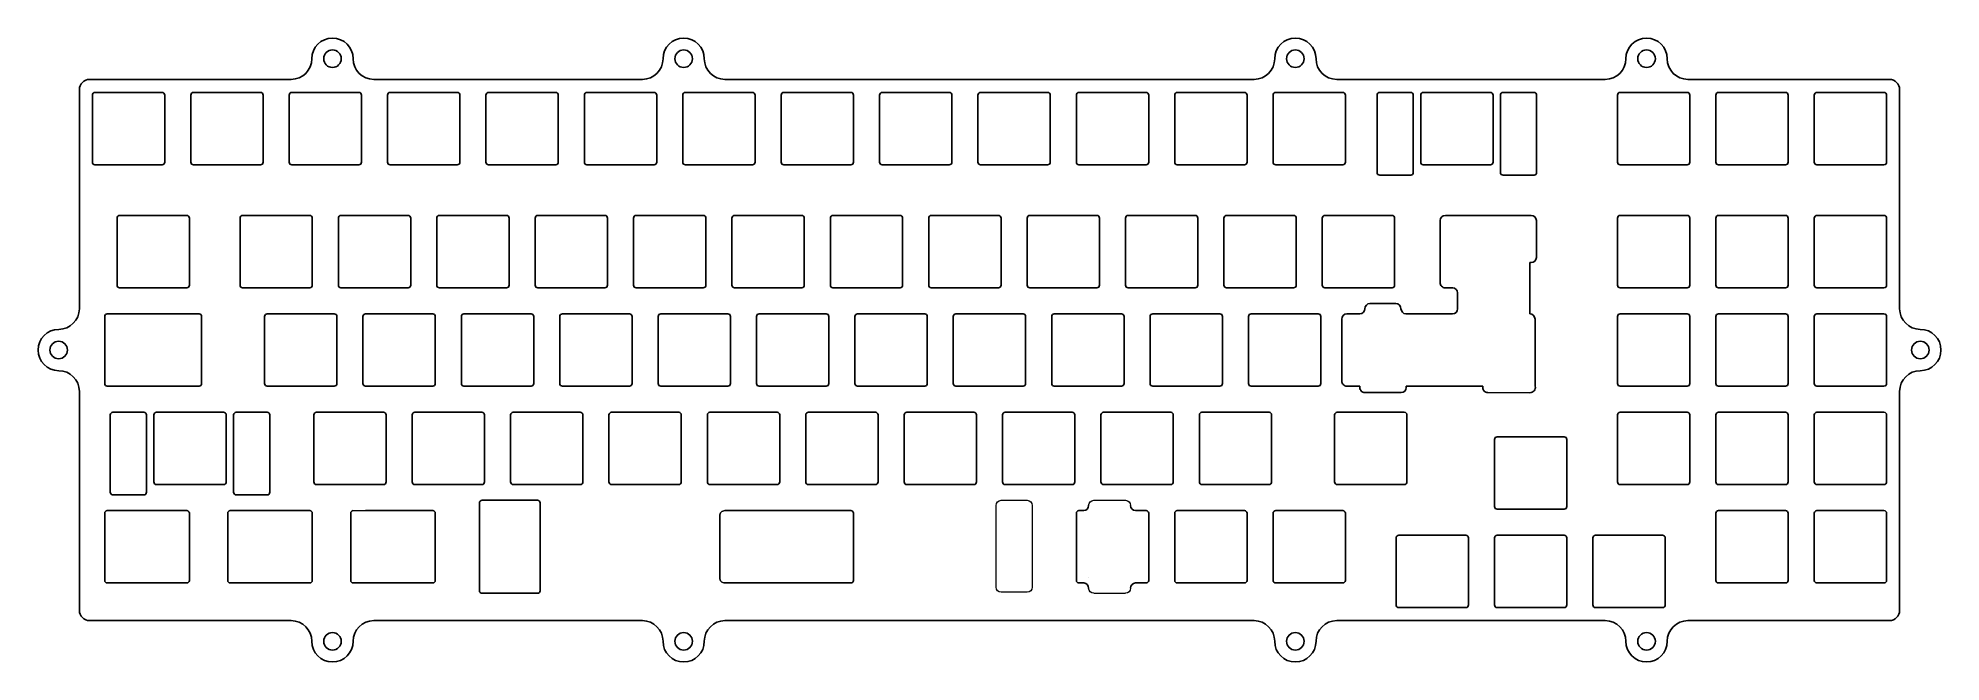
# Model space of a CAD drawing. Header units: millimetres. Extents: x -8 to 360, y -113 to 8.
import ezdxf

# ---------------------------------------------------------------- set-up
doc = ezdxf.new("R2010")
doc.units = ezdxf.units.MM

msp = doc.modelspace()

# ---------------------------------------------------------------- linework, layer by layer
at = {"color": 242, "linetype": 'Continuous', "lineweight": 25, "true_color": 0xcd2027}
for p, q in [((2, 0), (41, 0)), ((57, 0), (109, 0)), ((125, 0), (227.43, 0)), ((243.43, 0), (295.43, 0)), ((311.43, 0), (350.43, 0)), ((0, -2), (0, -44.39)), ((2.52, -3.03), (2.52, -16.03)), ((3.02, -2.53), (16.02, -2.53)), ((16.52, -3.03), (16.52, -16.03)), ((21.58, -3.03), (21.58, -16.03)), ((22.08, -2.53), (35.08, -2.53)), ((35.58, -3.03), (35.58, -16.03)), ((40.62, -3.03), (40.62, -16.03)), ((41.12, -2.53), (54.12, -2.53)), ((54.63, -3.03), (54.63, -16.03)), ((59.67, -3.03), (59.67, -16.03)), ((60.17, -2.53), (73.17, -2.53)), ((73.68, -3.03), (73.68, -16.03)), ((78.72, -3.03), (78.72, -16.03)), ((79.22, -2.53), (92.22, -2.53)), ((92.73, -3.03), (92.73, -16.03)), ((97.78, -3.03), (97.78, -16.03)), ((98.28, -2.53), (111.28, -2.53)), ((111.78, -3.03), (111.78, -16.03)), ((116.83, -3.03), (116.83, -16.03)), ((117.33, -2.53), (130.32, -2.53)), ((130.82, -3.03), (130.82, -16.03)), ((135.88, -3.03), (135.88, -16.03)), ((136.38, -2.53), (149.38, -2.53)), ((149.88, -3.03), (149.88, -16.03)), ((154.93, -3.03), (154.93, -16.03)), ((155.43, -2.53), (168.43, -2.53)), ((168.93, -3.03), (168.93, -16.03)), ((173.97, -3.03), (173.97, -16.03)), ((174.47, -2.53), (187.47, -2.53)), ((187.97, -3.03), (187.97, -16.03)), ((193.03, -3.03), (193.03, -16.03)), ((193.53, -2.53), (206.53, -2.53)), ((207.03, -3.03), (207.03, -16.03)), ((212.07, -3.03), (212.07, -16.03)), ((212.57, -2.53), (225.57, -2.53)), ((226.07, -3.03), (226.07, -16.03)), ((231.12, -3.03), (231.12, -16.03)), ((231.62, -2.53), (244.62, -2.53)), ((245.12, -3.03), (245.12, -16.03)), ((251.26, -3.03), (251.26, -18.03)), ((257.76, -2.53), (251.76, -2.53)), ((258.26, -3.03), (258.26, -18.03)), ((259.7, -3.03), (259.7, -16.03)), ((260.2, -2.53), (273.2, -2.53)), ((273.7, -3.03), (273.7, -16.03)), ((275.14, -3.03), (275.14, -18.03)), ((281.64, -2.53), (275.64, -2.53)), ((282.14, -3.03), (282.14, -18.03)), ((297.8, -3.03), (297.8, -16.03)), ((298.3, -2.53), (311.3, -2.53)), ((311.8, -3.03), (311.8, -16.03)), ((316.85, -3.03), (316.85, -16.03)), ((317.35, -2.53), (330.35, -2.53)), ((330.85, -3.03), (330.85, -16.03)), ((335.9, -3.03), (335.9, -16.03)), ((336.4, -2.53), (349.4, -2.53)), ((349.9, -3.03), (349.9, -16.03)), ((352.43, -2), (352.43, -44.39)), ((3.02, -16.52), (16.02, -16.52)), ((22.08, -16.52), (35.08, -16.52)), ((41.12, -16.52), (54.12, -16.52)), ((60.17, -16.52), (73.17, -16.52)), ((79.22, -16.52), (92.22, -16.52)), ((98.28, -16.52), (111.28, -16.52)), ((117.33, -16.52), (130.32, -16.52)), ((136.38, -16.52), (149.38, -16.52)), ((155.43, -16.52), (168.43, -16.52)), ((174.47, -16.52), (187.47, -16.52)), ((193.53, -16.52), (206.53, -16.52)), ((212.57, -16.52), (225.57, -16.52)), ((231.62, -16.52), (244.62, -16.52)), ((260.2, -16.52), (273.2, -16.52)), ((298.3, -16.52), (311.3, -16.52)), ((317.35, -16.52), (330.35, -16.52)), ((336.4, -16.52), (349.4, -16.52)), ((251.76, -18.52), (257.76, -18.52)), ((275.64, -18.52), (281.64, -18.52)), ((7.29, -26.84), (7.29, -39.84)), ((7.79, -26.34), (20.79, -26.34)), ((21.29, -26.84), (21.29, -39.84)), ((31.1, -26.84), (31.1, -39.84)), ((31.6, -26.34), (44.6, -26.34)), ((45.1, -26.84), (45.1, -39.84)), ((50.15, -26.84), (50.15, -39.84)), ((50.65, -26.34), (63.65, -26.34)), ((64.15, -26.84), (64.15, -39.84)), ((69.2, -26.84), (69.2, -39.84)), ((69.7, -26.34), (82.7, -26.34)), ((83.2, -26.84), (83.2, -39.84)), ((88.25, -26.84), (88.25, -39.84)), ((88.75, -26.34), (101.75, -26.34)), ((102.25, -26.84), (102.25, -39.84)), ((107.3, -26.84), (107.3, -39.84)), ((107.8, -26.34), (120.8, -26.34)), ((121.3, -26.84), (121.3, -39.84)), ((126.35, -26.84), (126.35, -39.84)), ((126.85, -26.34), (139.85, -26.34)), ((140.35, -26.84), (140.35, -39.84)), ((145.4, -26.84), (145.4, -39.84)), ((145.9, -26.34), (158.9, -26.34)), ((159.4, -26.84), (159.4, -39.84)), ((164.45, -26.84), (164.45, -39.84)), ((164.95, -26.34), (177.95, -26.34)), ((178.45, -26.84), (178.45, -39.84)), ((183.5, -26.84), (183.5, -39.84)), ((184, -26.34), (197, -26.34)), ((197.5, -26.84), (197.5, -39.84)), ((202.55, -26.84), (202.55, -39.84)), ((203.05, -26.34), (216.05, -26.34)), ((216.55, -26.84), (216.55, -39.84)), ((221.6, -26.84), (221.6, -39.84)), ((222.1, -26.34), (235.1, -26.34)), ((235.6, -26.84), (235.6, -39.84)), ((240.65, -26.84), (240.65, -39.84)), ((241.15, -26.34), (254.15, -26.34)), ((254.65, -26.84), (254.65, -39.84)), ((263.47, -36.79), (263.47, -27.34)), ((282.1, -27.34), (282.1, -34.46)), ((297.8, -26.84), (297.8, -39.84)), ((298.3, -26.34), (311.3, -26.34)), ((311.8, -26.84), (311.8, -39.84)), ((316.85, -26.84), (316.85, -39.84)), ((317.35, -26.34), (330.35, -26.34)), ((330.85, -26.84), (330.85, -39.84)), ((335.9, -26.84), (335.9, -39.84)), ((336.4, -26.34), (349.4, -26.34)), ((349.9, -26.84), (349.9, -39.84)), ((263.46, -39.34), (263.46, -36.84)), ((280.84, -35.46), (280.84, -45.39)), ((281.1, -35.46), (280.84, -35.46)), ((7.79, -40.34), (20.79, -40.34)), ((31.6, -40.34), (44.6, -40.34)), ((50.65, -40.34), (63.65, -40.34)), ((69.7, -40.34), (82.7, -40.34)), ((88.75, -40.34), (101.75, -40.34)), ((107.8, -40.34), (120.8, -40.34)), ((126.85, -40.34), (139.85, -40.34)), ((145.9, -40.34), (158.9, -40.34)), ((164.95, -40.34), (177.95, -40.34)), ((184, -40.34), (197, -40.34)), ((203.05, -40.34), (216.05, -40.34)), ((222.1, -40.34), (235.1, -40.34)), ((241.15, -40.34), (254.15, -40.34)), ((265.42, -40.34), (264.46, -40.34)), ((265.89, -40.34), (265.47, -40.34)), ((298.3, -40.34), (311.3, -40.34)), ((317.35, -40.34), (330.35, -40.34)), ((336.4, -40.34), (349.4, -40.34)), ((254.88, -43.39), (249.88, -43.39)), ((266.84, -44.39), (266.84, -41.34)), ((4.9, -45.89), (4.9, -58.89)), ((5.4, -45.39), (23.17, -45.39)), ((23.67, -45.89), (23.67, -58.89)), ((35.86, -45.89), (35.86, -58.89)), ((36.36, -45.39), (49.36, -45.39)), ((49.86, -45.89), (49.86, -58.89)), ((54.91, -45.89), (54.91, -58.89)), ((55.41, -45.39), (68.41, -45.39)), ((68.91, -45.89), (68.91, -58.89)), ((73.96, -45.89), (73.96, -58.89)), ((74.46, -45.39), (87.46, -45.39)), ((87.96, -45.89), (87.96, -58.89)), ((93.01, -45.89), (93.01, -58.89)), ((93.51, -45.39), (106.51, -45.39)), ((107.01, -45.89), (107.01, -58.89)), ((112.06, -45.89), (112.06, -58.89)), ((112.56, -45.39), (125.56, -45.39)), ((126.06, -45.89), (126.06, -58.89)), ((131.11, -45.89), (131.11, -58.89)), ((131.61, -45.39), (144.61, -45.39)), ((145.11, -45.89), (145.11, -58.89)), ((150.16, -45.89), (150.16, -58.89)), ((150.66, -45.39), (163.66, -45.39)), ((164.16, -45.89), (164.16, -58.89)), ((169.21, -45.89), (169.21, -58.89)), ((169.71, -45.39), (182.71, -45.39)), ((183.21, -45.89), (183.21, -58.89)), ((188.26, -45.89), (188.26, -58.89)), ((188.76, -45.39), (201.76, -45.39)), ((202.26, -45.89), (202.26, -58.89)), ((207.31, -45.89), (207.31, -58.89)), ((207.81, -45.39), (220.81, -45.39)), ((221.31, -45.89), (221.31, -58.89)), ((226.36, -45.89), (226.36, -58.89)), ((226.86, -45.39), (239.86, -45.39)), ((240.36, -45.89), (240.36, -58.89)), ((244.41, -58.39), (244.41, -46.39)), ((245.41, -45.39), (247.94, -45.39)), ((256.83, -45.39), (265.84, -45.39)), ((281.84, -46.39), (281.88, -48.92)), ((297.8, -45.89), (297.8, -58.89)), ((298.3, -45.39), (311.3, -45.39)), ((311.8, -45.89), (311.8, -58.89)), ((316.85, -45.89), (316.85, -58.89)), ((317.35, -45.39), (330.35, -45.39)), ((330.85, -45.89), (330.85, -58.89)), ((335.9, -45.89), (335.9, -58.89)), ((336.4, -45.39), (349.4, -45.39)), ((349.9, -45.89), (349.9, -58.89)), ((281.88, -48.92), (281.88, -59.39)), ((0, -60.39), (0, -102.78)), ((5.4, -59.39), (23.17, -59.39)), ((36.36, -59.39), (49.36, -59.39)), ((55.41, -59.39), (68.41, -59.39)), ((74.46, -59.39), (87.46, -59.39)), ((93.51, -59.39), (106.51, -59.39)), ((112.56, -59.39), (125.56, -59.39)), ((131.61, -59.39), (144.61, -59.39)), ((150.66, -59.39), (163.66, -59.39)), ((169.71, -59.39), (182.71, -59.39)), ((188.76, -59.39), (201.76, -59.39)), ((207.81, -59.39), (220.81, -59.39)), ((226.86, -59.39), (239.86, -59.39)), ((246.36, -59.39), (245.41, -59.39)), ((246.42, -59.39), (247.91, -59.39)), ((247.91, -59.64), (247.91, -59.39)), ((255.91, -60.64), (248.91, -60.64)), ((256.91, -59.39), (256.91, -59.64)), ((256.91, -59.39), (271.72, -59.39)), ((257.82, -59.39), (270.82, -59.39)), ((271.72, -59.64), (271.72, -59.39)), ((280.84, -60.65), (272.72, -60.64)), ((298.3, -59.39), (311.3, -59.39)), ((317.35, -59.39), (330.35, -59.39)), ((336.4, -59.39), (349.4, -59.39)), ((352.43, -60.39), (352.43, -102.78)), ((5.99, -64.94), (5.99, -79.94)), ((12.49, -64.44), (6.49, -64.44)), ((12.99, -64.94), (12.99, -79.94)), ((14.43, -64.94), (14.43, -77.94)), ((14.93, -64.44), (27.93, -64.44)), ((28.43, -64.94), (28.43, -77.94)), ((29.87, -64.94), (29.87, -79.94)), ((36.37, -64.44), (30.37, -64.44)), ((36.87, -64.94), (36.87, -79.94)), ((45.39, -64.94), (45.39, -77.94)), ((45.89, -64.44), (58.89, -64.44)), ((59.39, -64.94), (59.39, -77.94)), ((64.44, -64.94), (64.44, -77.94)), ((64.94, -64.44), (77.94, -64.44)), ((78.44, -64.94), (78.44, -77.94)), ((83.49, -64.94), (83.49, -77.94)), ((83.99, -64.44), (96.99, -64.44)), ((97.49, -64.94), (97.49, -77.94)), ((102.54, -64.94), (102.54, -77.94)), ((103.04, -64.44), (116.04, -64.44)), ((116.54, -64.94), (116.54, -77.94)), ((121.59, -64.94), (121.59, -77.94)), ((122.09, -64.44), (135.09, -64.44)), ((135.59, -64.94), (135.59, -77.94)), ((140.64, -64.94), (140.64, -77.94)), ((141.14, -64.44), (154.14, -64.44)), ((154.64, -64.94), (154.64, -77.94)), ((159.69, -64.94), (159.69, -77.94)), ((160.19, -64.44), (173.19, -64.44)), ((173.69, -64.94), (173.69, -77.94)), ((178.74, -64.94), (178.74, -77.94)), ((179.24, -64.44), (192.24, -64.44)), ((192.74, -64.94), (192.74, -77.94)), ((197.79, -64.94), (197.79, -77.94)), ((198.29, -64.44), (211.29, -64.44)), ((211.79, -64.94), (211.79, -77.94)), ((216.84, -64.94), (216.84, -77.94)), ((217.34, -64.44), (230.34, -64.44)), ((230.84, -64.94), (230.84, -77.94)), ((243.03, -64.94), (243.03, -77.94)), ((243.53, -64.44), (256.53, -64.44)), ((257.03, -64.94), (257.03, -77.94)), ((297.8, -64.94), (297.8, -77.94)), ((298.3, -64.44), (311.3, -64.44)), ((311.8, -64.94), (311.8, -77.94)), ((316.85, -64.94), (316.85, -77.94)), ((317.35, -64.44), (330.35, -64.44)), ((330.85, -64.94), (330.85, -77.94)), ((335.9, -64.94), (335.9, -77.94)), ((336.4, -64.44), (349.4, -64.44)), ((349.9, -64.94), (349.9, -77.94)), ((273.99, -69.7), (273.99, -82.7)), ((274.49, -69.2), (287.49, -69.2)), ((287.99, -69.7), (287.99, -82.7)), ((6.49, -80.44), (12.49, -80.44)), ((14.93, -78.44), (27.93, -78.44)), ((30.37, -80.44), (36.37, -80.44)), ((45.89, -78.44), (58.89, -78.44)), ((64.94, -78.44), (77.94, -78.44)), ((83.99, -78.44), (96.99, -78.44)), ((103.04, -78.44), (116.04, -78.44)), ((122.09, -78.44), (135.09, -78.44)), ((141.14, -78.44), (154.14, -78.44)), ((160.19, -78.44), (173.19, -78.44)), ((179.24, -78.44), (192.24, -78.44)), ((198.29, -78.44), (211.29, -78.44)), ((217.34, -78.44), (230.34, -78.44)), ((243.53, -78.44), (256.53, -78.44)), ((298.3, -78.44), (311.3, -78.44)), ((317.35, -78.44), (330.35, -78.44)), ((336.4, -78.44), (349.4, -78.44)), ((4.91, -83.99), (4.91, -96.99)), ((5.41, -83.49), (20.79, -83.49)), ((21.29, -83.99), (21.29, -96.99)), ((28.72, -83.99), (28.72, -96.99)), ((29.22, -83.49), (44.6, -83.49)), ((45.1, -83.99), (45.1, -96.99)), ((45.1, -83.99), (45.1, -96.99)), ((52.53, -83.99), (52.53, -96.99)), ((55.41, -83.49), (68.41, -83.49)), ((68.91, -83.99), (68.91, -96.99)), ((68.91, -83.99), (68.91, -96.99)), ((77.46, -81.99), (77.46, -98.99)), ((89.22, -81.99), (89.22, -98.99)), ((136.38, -83.49), (149.38, -83.49)), ((149.88, -83.99), (149.88, -96.99)), ((193.03, -83.99), (193.03, -96.99)), ((207.03, -83.99), (207.03, -96.99)), ((212.07, -83.99), (212.07, -96.99)), ((212.57, -83.49), (225.57, -83.49)), ((226.07, -83.99), (226.07, -96.99)), ((231.12, -83.99), (231.12, -96.99)), ((231.62, -83.49), (244.62, -83.49)), ((245.12, -83.99), (245.12, -96.99)), ((274.49, -83.2), (287.49, -83.2)), ((316.85, -83.99), (316.85, -96.99)), ((317.35, -83.49), (330.35, -83.49)), ((330.85, -83.99), (330.85, -96.99)), ((335.9, -83.99), (335.9, -96.99)), ((336.4, -83.49), (349.4, -83.49)), ((349.9, -83.99), (349.9, -96.99)), ((255.44, -88.25), (268.44, -88.25)), ((274.49, -88.25), (287.49, -88.25)), ((293.54, -88.25), (306.54, -88.25)), ((254.94, -88.75), (254.94, -101.75)), ((268.94, -88.75), (268.94, -101.75)), ((273.99, -88.75), (273.99, -101.75)), ((287.99, -88.75), (287.99, -101.75)), ((293.04, -88.75), (293.04, -101.75)), ((307.04, -88.75), (307.04, -101.75)), ((5.41, -97.49), (20.79, -97.49)), ((29.22, -97.49), (44.6, -97.49)), ((53.03, -97.49), (68.41, -97.49)), ((136.38, -97.49), (149.38, -97.49)), ((212.57, -97.49), (225.57, -97.49)), ((231.62, -97.49), (244.62, -97.49)), ((317.35, -97.49), (330.35, -97.49)), ((336.4, -97.49), (349.4, -97.49)), ((255.44, -102.25), (268.44, -102.25)), ((274.49, -102.25), (287.49, -102.25)), ((293.54, -102.25), (306.54, -102.25)), ((2, -104.78), (41, -104.78)), ((57, -104.78), (109, -104.78)), ((125, -104.78), (227.43, -104.78)), ((243.43, -104.78), (295.43, -104.78)), ((311.43, -104.78), (350.43, -104.78))]:
    msp.add_line(p, q, dxfattribs=at)
msp.add_line((264.47, -26.34), (281.1, -26.34))
at = {"color": 242, "linetype": 'Continuous', "lineweight": 13, "true_color": 0xcd2027}
for p, q in [((265.46, -40.34), (265.46, -40.34, -1.5)), ((248.88, -44.39), (248.88, -44.39, -1.5)), ((255.88, -44.39), (255.88, -44.39, -1.5)), ((256.88, -45.39), (256.88, -45.39, -1.5)), ((45.39, -77.44), (45.39, -65.44)), ((45.39, -65.44, 1.5), (45.39, -65.44)), ((46.39, -64.44, 1.5), (46.39, -64.44)), ((58.39, -64.44, 1.5), (46.39, -64.44, 1.5)), ((58.39, -64.44, 1.5), (58.39, -64.44)), ((59.39, -65.44, 1.5), (59.39, -65.44)), ((45.39, -77.44, 1.5), (45.39, -77.44)), ((58.39, -78.44), (46.39, -78.44)), ((46.39, -78.44, 1.5), (46.39, -78.44)), ((58.39, -78.44, 1.5), (58.39, -78.44)), ((59.39, -77.44, 1.5), (59.39, -77.44)), ((4.91, -84.49, 1.5), (4.91, -84.49)), ((4.91, -96.49), (4.91, -84.49)), ((4.91, -84.49, 1.5), (4.91, -96.49, 1.5)), ((20.29, -83.49, 1.5), (20.29, -83.49)), ((21.29, -96.49, 1.5), (21.29, -84.49, 1.5)), ((21.29, -84.49, 1.5), (21.29, -84.49)), ((28.72, -84.49, 1.5), (28.72, -96.49, 1.5)), ((28.72, -84.49, 1.5), (28.72, -84.49)), ((28.72, -96.49), (28.72, -84.49)), ((29.72, -83.49, 1.5), (29.72, -83.49)), ((29.72, -83.49), (44.1, -83.49)), ((44.1, -83.49, 1.5), (29.72, -83.49, 1.5)), ((44.1, -83.49, 1.5), (44.1, -83.49)), ((44.1, -83.49, 1.5), (44.1, -83.49)), ((45.1, -96.49, 1.5), (45.1, -84.49, 1.5)), ((45.1, -84.49, 1.5), (45.1, -84.49)), ((45.1, -84.49), (45.1, -96.49)), ((45.1, -96.49, 1.5), (45.1, -84.49, 1.5)), ((45.1, -84.49, 1.5), (45.1, -84.49)), ((52.53, -84.49, 1.5), (52.53, -84.49)), ((52.53, -96.49), (52.53, -84.49)), ((52.53, -84.49, 1.5), (52.53, -96.49, 1.5)), ((53.03, -83.49), (67.91, -83.49)), ((53.53, -83.49, 1.5), (53.53, -83.49)), ((67.91, -83.49, 1.5), (67.91, -83.49)), ((67.91, -83.49, 1.5), (67.91, -83.49)), ((68.91, -84.49), (68.91, -96.49)), ((68.91, -96.49, 1.5), (68.91, -84.49, 1.5)), ((68.91, -84.49, 1.5), (68.91, -84.49)), ((68.91, -84.49, 1.5), (68.91, -84.49)), ((77.46, -82.49, 1.5), (77.46, -82.49)), ((77.46, -98.29, 1.5), (77.46, -82.49, 1.5)), ((77.46, -98.29), (77.46, -82.49)), ((89.22, -82.49, 1.5), (89.22, -98.29, 1.5)), ((89.22, -82.49, 1.5), (89.22, -82.49)), ((89.22, -82.49), (89.22, -98.29)), ((123.98, -84.49, 1.5), (123.98, -96.49, 1.5)), ((123.98, -96.49), (123.98, -84.49)), ((123.98, -84.49, 1.5), (123.98, -84.49)), ((124.98, -83.49), (148.88, -83.49)), ((124.98, -83.49, 1.5), (124.98, -83.49)), ((148.88, -83.49, 1.5), (124.98, -83.49, 1.5)), ((148.88, -83.49, 1.5), (148.88, -83.49)), ((149.88, -96.49, 1.5), (149.88, -84.49, 1.5)), ((149.88, -84.49, 1.5), (149.88, -84.49)), ((149.88, -84.49), (149.88, -96.49)), ((177.48, -98.29, 1.5), (177.48, -82.49, 1.5)), ((177.48, -82.49, 1.5), (177.48, -82.49)), ((177.48, -98.29), (177.48, -82.49)), ((178.48, -81.49, 1.5), (183.48, -81.49, 1.5)), ((184.48, -82.49), (184.48, -98.29)), ((184.48, -82.49, 1.5), (184.48, -82.49)), ((195.41, -82.49, 1.5), (195.41, -82.49)), ((196.41, -81.49), (202.53, -81.49)), ((203.53, -82.49, 1.5), (203.53, -82.49)), ((4.91, -96.49, 1.5), (4.91, -96.49)), ((20.29, -97.49, 1.5), (20.29, -97.49)), ((21.29, -96.49, 1.5), (21.29, -96.49)), ((28.72, -96.49, 1.5), (28.72, -96.49)), ((44.1, -97.49), (29.72, -97.49)), ((29.72, -97.49, 1.5), (29.72, -97.49)), ((29.72, -97.49, 1.5), (44.1, -97.49, 1.5)), ((44.1, -97.49, 1.5), (44.1, -97.49)), ((44.1, -97.49, 1.5), (44.1, -97.49)), ((45.1, -96.49, 1.5), (45.1, -96.49)), ((52.53, -96.49, 1.5), (52.53, -96.49)), ((53.53, -97.49, 1.5), (53.53, -97.49)), ((53.53, -97.49, 1.5), (67.91, -97.49, 1.5)), ((67.91, -97.49), (53.53, -97.49)), ((67.91, -97.49, 1.5), (67.91, -97.49)), ((67.91, -97.49, 1.5), (67.91, -97.49)), ((68.91, -96.49, 1.5), (68.91, -96.49)), ((77.46, -98.29, 1.5), (77.46, -98.29)), ((89.22, -98.29, 1.5), (89.22, -98.29)), ((123.98, -96.49, 1.5), (123.98, -96.49)), ((148.88, -97.49), (124.98, -97.49)), ((124.98, -97.49, 1.5), (124.98, -97.49)), ((124.98, -97.49, 1.5), (148.88, -97.49, 1.5)), ((148.88, -97.49, 1.5), (148.88, -97.49)), ((149.88, -96.49, 1.5), (149.88, -96.49)), ((177.48, -98.29, 1.5), (177.48, -98.29)), ((183.48, -99.29), (178.48, -99.29)), ((184.48, -98.29, 1.5), (184.48, -98.29)), ((195.41, -96.49, 1.5), (195.41, -96.49)), ((195.41, -98.49, 1.5), (195.41, -98.49)), ((203.53, -98.49, 1.5), (203.53, -98.49)), ((196.41, -99.49), (202.53, -99.49))]:
    msp.add_line(p, q, dxfattribs=at)
at = {"color": 242, "true_color": 0xcd2027}
for p, q in [((77.96, -81.49), (88.72, -81.49)), ((193.53, -83.49), (194.47, -83.49)), ((204.48, -83.49), (206.53, -83.49)), ((193.53, -97.49), (194.47, -97.49)), ((204.48, -97.49), (206.53, -97.49)), ((77.96, -99.49), (88.72, -99.49))]:
    msp.add_line(p, q, dxfattribs=at)
at = {"color": 242, "linetype": 'Continuous', "lineweight": 25, "true_color": 0xcd2027}
for centre in [(49, 4), (117, 4), (235.43, 4), (303.43, 4), (-4, -52.39), (356.43, -52.39), (49, -108.78), (117, -108.78), (235.43, -108.78), (303.43, -108.78)]:
    msp.add_circle(centre, 1.7, dxfattribs=at)
for centre, radius, start, end in [((49, 4), 4, 0, 180), ((117, 4), 4, 0, 180), ((235.43, 4), 4, 0, 180), ((303.43, 4), 4, 0, 180), ((41, 4), 4, 270, 0), ((57, 4), 4, 180, 270), ((109, 4), 4, 270, 0), ((125, 4), 4, 180, 270), ((227.43, 4), 4, 270, 0), ((243.43, 4), 4, 180, 270), ((295.43, 4), 4, 270, 0), ((311.43, 4), 4, 180, 270), ((2, -2), 2, 90, 180), ((350.43, -2), 2, 0, 90), ((3.02, -3.03), 0.5, 90, 180), ((16.02, -3.03), 0.5, 0, 90), ((22.08, -3.03), 0.5, 90, 180), ((35.08, -3.03), 0.5, 0, 90), ((41.12, -3.03), 0.5, 90, 180), ((54.12, -3.03), 0.5, 0, 90), ((60.17, -3.03), 0.5, 90, 180), ((73.17, -3.03), 0.5, 0, 90), ((79.22, -3.03), 0.5, 90, 180), ((92.22, -3.03), 0.5, 0, 90), ((98.28, -3.03), 0.5, 90, 180), ((111.28, -3.03), 0.5, 0, 90), ((117.33, -3.03), 0.5, 90, 180), ((130.32, -3.03), 0.5, 360, 90), ((136.38, -3.03), 0.5, 90, 180), ((149.38, -3.03), 0.5, 360, 90), ((155.43, -3.03), 0.5, 90, 180), ((168.43, -3.03), 0.5, 360, 90), ((174.47, -3.03), 0.5, 90, 180), ((187.47, -3.03), 0.5, 360, 90), ((193.53, -3.03), 0.5, 90, 180), ((206.53, -3.03), 0.5, 360, 90), ((212.57, -3.03), 0.5, 90, 180), ((225.57, -3.03), 0.5, 360, 90), ((231.62, -3.03), 0.5, 90, 180), ((244.62, -3.03), 0.5, 360, 90), ((251.76, -3.03), 0.5, 90, 180), ((257.76, -3.03), 0.5, 0, 90), ((260.2, -3.03), 0.5, 90, 180), ((273.2, -3.03), 0.5, 0, 90), ((275.64, -3.03), 0.5, 90, 180), ((281.64, -3.03), 0.5, 360, 90), ((298.3, -3.03), 0.5, 90, 180), ((311.3, -3.03), 0.5, 0, 90), ((317.35, -3.03), 0.5, 90, 180), ((330.35, -3.03), 0.5, 0, 90), ((336.4, -3.03), 0.5, 90, 180), ((349.4, -3.03), 0.5, 0, 90), ((3.02, -16.03), 0.5, 180, 270), ((16.02, -16.03), 0.5, 270, 0), ((22.08, -16.03), 0.5, 180, 270), ((35.08, -16.03), 0.5, 270, 0), ((41.12, -16.03), 0.5, 180, 270), ((54.12, -16.03), 0.5, 270, 0), ((60.17, -16.03), 0.5, 180, 270), ((73.17, -16.03), 0.5, 270, 0), ((79.22, -16.03), 0.5, 180, 270), ((92.22, -16.03), 0.5, 270, 360), ((98.28, -16.03), 0.5, 180, 270), ((111.28, -16.03), 0.5, 270, 360), ((117.33, -16.03), 0.5, 180, 270), ((130.32, -16.03), 0.5, 270, 0), ((136.38, -16.03), 0.5, 180, 270), ((149.38, -16.03), 0.5, 270, 0), ((155.43, -16.03), 0.5, 180, 270), ((168.43, -16.03), 0.5, 270, 0), ((174.47, -16.03), 0.5, 180, 270), ((187.47, -16.03), 0.5, 270, 0), ((193.53, -16.03), 0.5, 180, 270), ((206.53, -16.03), 0.5, 270, 0), ((212.57, -16.03), 0.5, 180, 270), ((225.57, -16.03), 0.5, 270, 0), ((231.62, -16.03), 0.5, 180, 270), ((244.62, -16.03), 0.5, 270, 0), ((251.76, -18.03), 0.5, 180, 270), ((257.76, -18.03), 0.5, 270, 360), ((260.2, -16.03), 0.5, 180, 270), ((273.2, -16.03), 0.5, 270, 0), ((275.64, -18.03), 0.5, 180, 270), ((281.64, -18.03), 0.5, 270, 0), ((298.3, -16.03), 0.5, 180, 270), ((311.3, -16.03), 0.5, 270, 0), ((317.35, -16.03), 0.5, 180, 270), ((330.35, -16.03), 0.5, 270, 0), ((336.4, -16.03), 0.5, 180, 270), ((349.4, -16.03), 0.5, 270, 0), ((7.79, -26.84), 0.5, 90, 180), ((20.79, -26.84), 0.5, 0, 90), ((31.6, -26.84), 0.5, 90, 180), ((44.6, -26.84), 0.5, 0, 90), ((50.65, -26.84), 0.5, 90, 180), ((63.65, -26.84), 0.5, 0, 90), ((69.7, -26.84), 0.5, 90, 180), ((82.7, -26.84), 0.5, 0, 90), ((88.75, -26.84), 0.5, 90, 180), ((101.75, -26.84), 0.5, 0, 90), ((107.8, -26.84), 0.5, 90, 180), ((120.8, -26.84), 0.5, 0, 90), ((126.85, -26.84), 0.5, 90, 180), ((139.85, -26.84), 0.5, 360, 90), ((145.9, -26.84), 0.5, 90, 180), ((158.9, -26.84), 0.5, 360, 90), ((164.95, -26.84), 0.5, 90, 180), ((177.95, -26.84), 0.5, 360, 90), ((184, -26.84), 0.5, 90, 180), ((197, -26.84), 0.5, 360, 90), ((203.05, -26.84), 0.5, 90, 180), ((216.05, -26.84), 0.5, 360, 90), ((222.1, -26.84), 0.5, 90, 180), ((235.1, -26.84), 0.5, 360, 90), ((241.15, -26.84), 0.5, 90, 180), ((254.15, -26.84), 0.5, 360, 90), ((264.47, -27.34), 1, 89.9902, 179.9902), ((281.1, -27.34), 1, 359.9902, 89.9902), ((298.3, -26.84), 0.5, 90, 180), ((311.3, -26.84), 0.5, 0, 90), ((317.35, -26.84), 0.5, 90, 180), ((330.35, -26.84), 0.5, 0, 90), ((336.4, -26.84), 0.5, 90, 180), ((349.4, -26.84), 0.5, 0, 90), ((281.1, -34.46), 1, 269.9902, 359.9902), ((7.79, -39.84), 0.5, 180, 270), ((20.79, -39.84), 0.5, 270, 0), ((31.6, -39.84), 0.5, 180, 270), ((44.6, -39.84), 0.5, 270, 0), ((50.65, -39.84), 0.5, 180, 270), ((63.65, -39.84), 0.5, 270, 0), ((69.7, -39.84), 0.5, 180, 270), ((82.7, -39.84), 0.5, 270, 0), ((88.75, -39.84), 0.5, 180, 270), ((101.75, -39.84), 0.5, 270, 360), ((107.8, -39.84), 0.5, 180, 270), ((120.8, -39.84), 0.5, 270, 0), ((126.85, -39.84), 0.5, 180, 270), ((139.85, -39.84), 0.5, 270, 0), ((145.9, -39.84), 0.5, 180, 270), ((158.9, -39.84), 0.5, 270, 0), ((164.95, -39.84), 0.5, 180, 270), ((177.95, -39.84), 0.5, 270, 0), ((184, -39.84), 0.5, 180, 270), ((197, -39.84), 0.5, 270, 0), ((203.05, -39.84), 0.5, 180, 270), ((216.05, -39.84), 0.5, 270, 0), ((222.1, -39.84), 0.5, 180, 270), ((235.1, -39.84), 0.5, 270, 0), ((241.15, -39.84), 0.5, 180, 270), ((254.15, -39.84), 0.5, 270, 0), ((264.46, -39.34), 1, 179.9902, 269.9902), ((265.47, -39.34), 1, 267.3581, 270), ((265.84, -41.34), 1, 359.9902, 87.4501), ((298.3, -39.84), 0.5, 180, 270), ((311.3, -39.84), 0.5, 270, 0), ((317.35, -39.84), 0.5, 180, 270), ((330.35, -39.84), 0.5, 270, 0), ((336.4, -39.84), 0.5, 180, 270), ((349.4, -39.84), 0.5, 270, 0), ((249.88, -44.39), 1, 90, 180), ((254.88, -44.39), 1, 0, 90), ((-4, -44.39), 4, 270, 0), ((5.4, -45.89), 0.5, 90, 180), ((23.17, -45.89), 0.5, 0, 90), ((36.36, -45.89), 0.5, 90, 180), ((49.36, -45.89), 0.5, 0, 90), ((55.41, -45.89), 0.5, 90, 180), ((68.41, -45.89), 0.5, 0, 90), ((74.46, -45.89), 0.5, 90, 180), ((87.46, -45.89), 0.5, 0, 90), ((93.51, -45.89), 0.5, 90, 180), ((106.51, -45.89), 0.5, 0, 90), ((112.56, -45.89), 0.5, 90, 180), ((125.56, -45.89), 0.5, 0, 90), ((131.61, -45.89), 0.5, 90, 180), ((144.61, -45.89), 0.5, 0, 90), ((150.66, -45.89), 0.5, 90, 180), ((163.66, -45.89), 0.5, 0, 90), ((169.71, -45.89), 0.5, 90, 180), ((182.71, -45.89), 0.5, 0, 90), ((188.76, -45.89), 0.5, 90, 180), ((201.76, -45.89), 0.5, 0, 90), ((207.81, -45.89), 0.5, 90, 180), ((220.81, -45.89), 0.5, 0, 90), ((226.86, -45.89), 0.5, 90, 180), ((239.86, -45.89), 0.5, 0, 90), ((245.41, -46.39), 1, 89.9902, 179.9902), ((247.88, -44.39), 1, 273.4479, 0), ((256.88, -44.39), 1, 180, 267.1438), ((265.84, -44.39), 1, 270.0098, 359.9902), ((280.84, -46.39), 1, 359.9902, 89.9902), ((298.3, -45.89), 0.5, 90, 180), ((311.3, -45.89), 0.5, 0, 90), ((317.35, -45.89), 0.5, 90, 180), ((330.35, -45.89), 0.5, 0, 90), ((336.4, -45.89), 0.5, 90, 180), ((349.4, -45.89), 0.5, 0, 90), ((356.43, -44.39), 4, 180, 270), ((-4, -52.39), 4, 90, 270), ((356.43, -52.39), 4, 270, 90), ((-4, -60.39), 4, 0, 90), ((5.4, -58.89), 0.5, 180, 270), ((23.17, -58.89), 0.5, 270, 0), ((36.36, -58.89), 0.5, 180, 270), ((49.36, -58.89), 0.5, 270, 0), ((55.41, -58.89), 0.5, 180, 270), ((68.41, -58.89), 0.5, 270, 0), ((74.46, -58.89), 0.5, 180, 270), ((87.46, -58.89), 0.5, 270, 0), ((93.51, -58.89), 0.5, 180, 270), ((106.51, -58.89), 0.5, 270, 360), ((112.56, -58.89), 0.5, 180, 270), ((125.56, -58.89), 0.5, 270, 0), ((131.61, -58.89), 0.5, 180, 270), ((144.61, -58.89), 0.5, 270, 0), ((150.66, -58.89), 0.5, 180, 270), ((163.66, -58.89), 0.5, 270, 0), ((169.71, -58.89), 0.5, 180, 270), ((182.71, -58.89), 0.5, 270, 0), ((188.76, -58.89), 0.5, 180, 270), ((201.76, -58.89), 0.5, 270, 0), ((207.81, -58.89), 0.5, 180, 270), ((220.81, -58.89), 0.5, 270, 0), ((226.86, -58.89), 0.5, 180, 270), ((239.86, -58.89), 0.5, 270, 0), ((245.41, -58.39), 1, 179.9902, 269.9902), ((298.3, -58.89), 0.5, 180, 270), ((311.3, -58.89), 0.5, 270, 0), ((317.35, -58.89), 0.5, 180, 270), ((330.35, -58.89), 0.5, 270, 0), ((336.4, -58.89), 0.5, 180, 270), ((349.4, -58.89), 0.5, 270, 0), ((356.43, -60.39), 4, 90, 180), ((246.42, -58.39), 1, 266.5522, 270), ((248.91, -59.64), 1, 179.9902, 269.9902), ((255.91, -59.64), 1, 269.9902, 359.9902), ((272.72, -59.64), 1, 179.9902, 269.9902), ((280.84, -59.59), 1.06, 270, 10.5831), ((6.49, -64.94), 0.5, 90, 180), ((12.49, -64.94), 0.5, 0, 90), ((14.93, -64.94), 0.5, 90, 180), ((27.93, -64.94), 0.5, 360, 90), ((30.37, -64.94), 0.5, 90, 180), ((36.37, -64.94), 0.5, 0, 90), ((45.89, -64.94), 0.5, 90, 180), ((58.89, -64.94), 0.5, 0, 90), ((64.94, -64.94), 0.5, 90, 180), ((77.94, -64.94), 0.5, 0, 90), ((83.99, -64.94), 0.5, 90, 180), ((96.99, -64.94), 0.5, 0, 90), ((103.04, -64.94), 0.5, 90, 180), ((116.04, -64.94), 0.5, 0, 90), ((122.09, -64.94), 0.5, 90, 180), ((135.09, -64.94), 0.5, 0, 90), ((141.14, -64.94), 0.5, 90, 180), ((154.14, -64.94), 0.5, 0, 90), ((160.19, -64.94), 0.5, 90, 180), ((173.19, -64.94), 0.5, 0, 90), ((179.24, -64.94), 0.5, 90, 180), ((192.24, -64.94), 0.5, 0, 90), ((198.29, -64.94), 0.5, 90, 180), ((211.29, -64.94), 0.5, 0, 90), ((217.34, -64.94), 0.5, 90, 180), ((230.34, -64.94), 0.5, 0, 90), ((243.53, -64.94), 0.5, 90, 180), ((256.53, -64.94), 0.5, 0, 90), ((298.3, -64.94), 0.5, 90, 180), ((311.3, -64.94), 0.5, 360, 90), ((317.35, -64.94), 0.5, 90, 180), ((330.35, -64.94), 0.5, 360, 90), ((336.4, -64.94), 0.5, 90, 180), ((349.4, -64.94), 0.5, 360, 90), ((274.49, -69.7), 0.5, 90, 180), ((287.49, -69.7), 0.5, 360, 90), ((6.49, -79.94), 0.5, 180, 270), ((12.49, -79.94), 0.5, 270, 360), ((14.93, -77.94), 0.5, 180, 270), ((27.93, -77.94), 0.5, 270, 0), ((30.37, -79.94), 0.5, 180, 270), ((36.37, -79.94), 0.5, 270, 360), ((45.89, -77.94), 0.5, 180, 270), ((58.89, -77.94), 0.5, 270, 360), ((64.94, -77.94), 0.5, 180, 270), ((77.94, -77.94), 0.5, 270, 360), ((83.99, -77.94), 0.5, 180, 270), ((96.99, -77.94), 0.5, 270, 360), ((103.04, -77.94), 0.5, 180, 270), ((116.04, -77.94), 0.5, 270, 360), ((122.09, -77.94), 0.5, 180, 270), ((135.09, -77.94), 0.5, 270, 360), ((141.14, -77.94), 0.5, 180, 270), ((154.14, -77.94), 0.5, 270, 360), ((160.19, -77.94), 0.5, 180, 270), ((173.19, -77.94), 0.5, 270, 360), ((179.24, -77.94), 0.5, 180, 270), ((192.24, -77.94), 0.5, 270, 360), ((198.29, -77.94), 0.5, 180, 270), ((211.29, -77.94), 0.5, 270, 360), ((217.34, -77.94), 0.5, 180, 270), ((230.34, -77.94), 0.5, 270, 360), ((243.53, -77.94), 0.5, 180, 270), ((256.53, -77.94), 0.5, 270, 360), ((298.3, -77.94), 0.5, 180, 270), ((311.3, -77.94), 0.5, 270, 0), ((317.35, -77.94), 0.5, 180, 270), ((330.35, -77.94), 0.5, 270, 0), ((336.4, -77.94), 0.5, 180, 270), ((349.4, -77.94), 0.5, 270, 0), ((5.41, -83.99), 0.5, 90, 180), ((20.79, -83.99), 0.5, 0, 90), ((29.22, -83.99), 0.5, 90, 180), ((44.6, -83.99), 0.5, 0, 90), ((53.03, -83.99), 0.5, 90, 180), ((68.41, -83.99), 0.5, 0, 90), ((77.96, -81.99), 0.5, 90, 180), ((88.72, -81.99), 0.5, 360, 90), ((149.38, -83.99), 0.5, 360, 90), ((193.53, -83.99), 0.5, 90, 180), ((194.41, -82.49), 1, 273.4479, 0), ((204.53, -82.49), 1, 180, 267.1438), ((206.53, -83.99), 0.5, 360, 90), ((212.57, -83.99), 0.5, 90, 180), ((225.57, -83.99), 0.5, 360, 90), ((231.62, -83.99), 0.5, 90, 180), ((244.62, -83.99), 0.5, 360, 90), ((274.49, -82.7), 0.5, 180, 270), ((287.49, -82.7), 0.5, 270, 0), ((317.35, -83.99), 0.5, 90, 180), ((330.35, -83.99), 0.5, 360, 90), ((336.4, -83.99), 0.5, 90, 180), ((349.4, -83.99), 0.5, 360, 90), ((255.44, -88.75), 0.5, 90, 180), ((268.44, -88.75), 0.5, 0, 90), ((274.49, -88.75), 0.5, 90, 180), ((287.49, -88.75), 0.5, 0, 90), ((293.54, -88.75), 0.5, 90, 180), ((306.54, -88.75), 0.5, 0, 90), ((5.41, -96.99), 0.5, 180, 270), ((20.79, -96.99), 0.5, 270, 0), ((29.22, -96.99), 0.5, 180, 270), ((44.6, -96.99), 0.5, 270, 0), ((53.03, -96.99), 0.5, 180, 270), ((68.41, -96.99), 0.5, 270, 0), ((77.96, -98.99), 0.5, 180, 270), ((88.72, -98.99), 0.5, 270, 360), ((149.38, -96.99), 0.5, 270, 0), ((193.53, -96.99), 0.5, 180, 270), ((194.41, -98.49), 1, 0, 86.5521), ((204.53, -98.49), 1, 92.8562, 180), ((206.53, -96.99), 0.5, 270, 0), ((212.57, -96.99), 0.5, 180, 270), ((225.57, -96.99), 0.5, 270, 0), ((231.62, -96.99), 0.5, 180, 270), ((244.62, -96.99), 0.5, 270, 0), ((317.35, -96.99), 0.5, 180, 270), ((330.35, -96.99), 0.5, 270, 0), ((336.4, -96.99), 0.5, 180, 270), ((349.4, -96.99), 0.5, 270, 0), ((2, -102.78), 2, 180, 270), ((255.44, -101.75), 0.5, 180, 270), ((268.44, -101.75), 0.5, 270, 0), ((274.49, -101.75), 0.5, 180, 270), ((287.49, -101.75), 0.5, 270, 0), ((293.54, -101.75), 0.5, 180, 270), ((306.54, -101.75), 0.5, 270, 0), ((350.43, -102.78), 2, 270, 360), ((41, -108.78), 4, 0, 90), ((57, -108.78), 4, 90, 180), ((109, -108.78), 4, 0, 90), ((125, -108.78), 4, 90, 180), ((227.43, -108.78), 4, 0, 90), ((243.43, -108.78), 4, 90, 180), ((295.43, -108.78), 4, 0, 90), ((311.43, -108.78), 4, 90, 180), ((49, -108.78), 4, 180, 0), ((117, -108.78), 4, 180, 0), ((235.43, -108.78), 4, 180, 0), ((303.43, -108.78), 4, 180, 0)]:
    msp.add_arc(centre, radius, start, end, dxfattribs=at)
at = {"color": 242, "linetype": 'Continuous', "lineweight": 13, "true_color": 0xcd2027, "extrusion": (0, 0, -1)}
for centre, start, end in [((-178.48, -82.49), 0, 90), ((-178.48, -82.49, -1.5), 0, 90), ((-183.48, -82.49, -1.5), 90, 180), ((-183.48, -82.49), 90, 180), ((-196.41, -82.49), 0, 90), ((-196.41, -82.49, -1.5), 0, 90), ((-202.53, -82.49, -1.5), 90, 180), ((-178.48, -98.29, -1.5), 270, 0), ((-178.48, -98.29), 270, 0), ((-183.48, -98.29, -1.5), 180, 270), ((-183.48, -98.29), 180, 270), ((-196.41, -98.49), 270, 0), ((-196.41, -98.49, -1.5), 270, 0), ((-202.53, -98.49, -1.5), 180, 270)]:
    msp.add_arc(centre, 1, start, end, dxfattribs=at)
at = {"color": 242, "linetype": 'Continuous', "lineweight": 13, "true_color": 0xcd2027}
for points in [[(124.98, -83.49, 1.5), (124.71, -83.49, 1.5), (124.45, -83.6, 1.5), (124.08, -83.97, 1.5), (123.98, -84.23, 1.5), (123.98, -84.49, 1.5)], [(123.98, -84.49), (123.98, -84.23), (124.08, -83.97), (124.45, -83.6), (124.71, -83.49), (124.98, -83.49)], [(124.98, -97.49), (124.71, -97.49), (124.45, -97.38), (124.08, -97.01), (123.98, -96.75), (123.98, -96.49)], [(123.98, -96.49, 1.5), (123.98, -96.75, 1.5), (124.08, -97.01, 1.5), (124.45, -97.38, 1.5), (124.71, -97.49, 1.5), (124.98, -97.49, 1.5)]]:
    msp.add_open_spline(points, degree=3, knots=[0, 0, 0, 0, 0.5, 0.5, 1, 1, 1, 1], dxfattribs=at)

doc.saveas('drawing.dxf')
